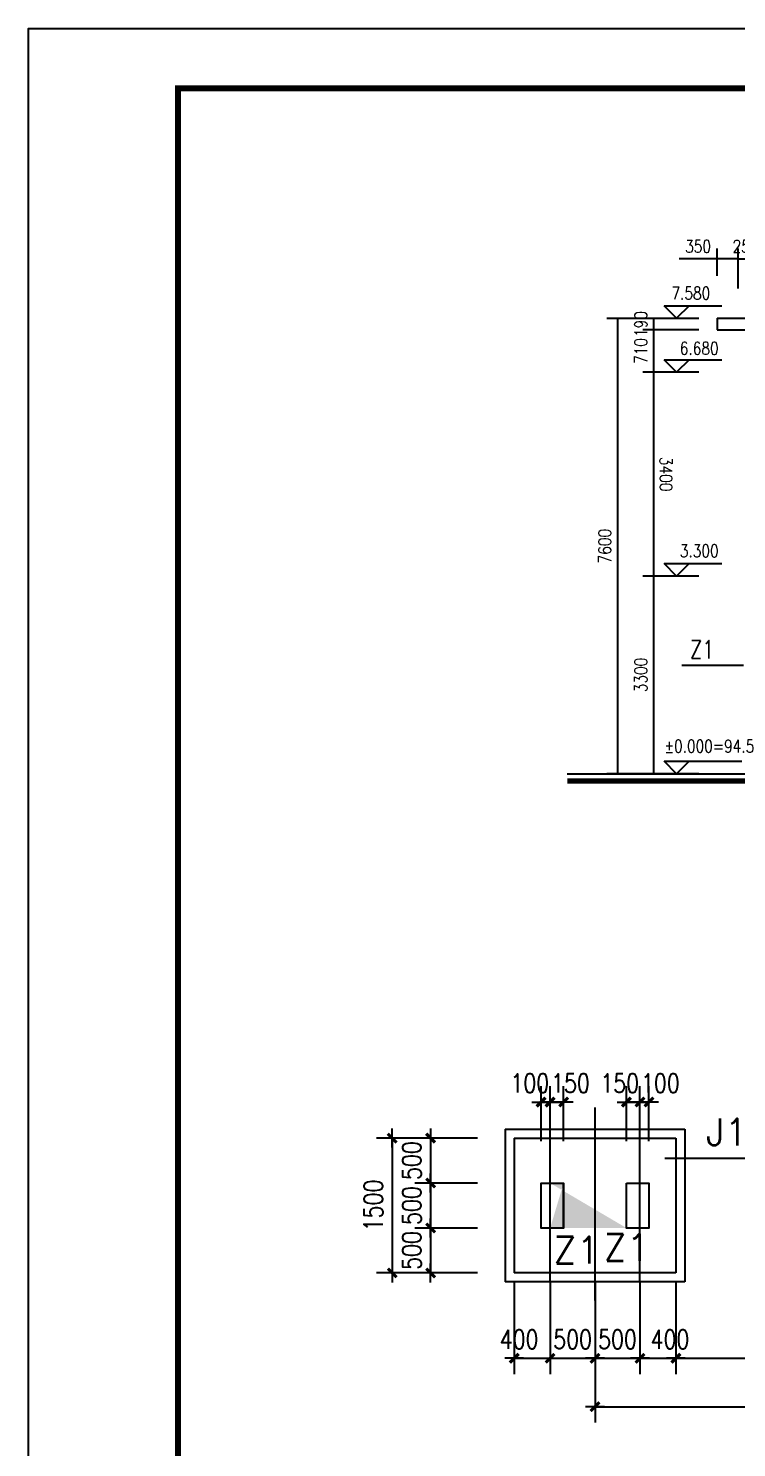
# Model space of a CAD drawing. Extents: x 0 to 180077, y 0 to 85122.
# Drawn here: x 60649 to 72476, y 18368 to 42045 of the extents above; entities that cross this region are included whole.
import ezdxf
from ezdxf.enums import TextEntityAlignment as Align

# ---------------------------------------------------------------- set-up
doc = ezdxf.new("R2010")
doc.units = 0
doc.header["$LTSCALE"] = 1000
doc.header["$MEASUREMENT"] = 0
for name, color, linetype in [('PUB_DIM', 3, 'Continuous'), ('PUB_TEXT', 7, 'Continuous'), ('PUB_TITLE', 4, 'Continuous'), ('文字', 3, 'Continuous'), ('柱子', 8, 'Continuous'), ('粗可见', 140, 'Continuous'), ('细可见', 14, 'Continuous')]:
    doc.layers.add(name, color=color, linetype=linetype)
doc.styles.add('DIM_FONT', font='SIMPLEX.shx', dxfattribs={"width": 0.8})
doc.styles.add('SIMP', font='TXT.shx', dxfattribs={"width": 0.8, "bigfont": 'HZTXT.shx'})
doc.styles.get("Standard").update_dxf_attribs({"font": 'txt.shx'})
doc.dimstyles.new('DIMN70', dxfattribs={"dimscale": 0.7, "dimtxt": 300, "dimasz": 1, "dimexe": 250, "dimexo": 300, "dimgap": 150, "dimtad": 1, "dimdec": 0, "dimzin": 0, "dimdsep": 46, "dimtxsty": 'DIM_FONT', "dimcen": 0.09, "dimclrt": 7, "dimadec": 0, "dimazin": 0, "dimtfac": 1, "dimtdec": 0, "dimtix": 1, "dimtmove": 2, "dimatfit": 3, "dimfxl": 1, "dimtolj": 1, "dimtzin": 0, "dimarcsym": 0})

# ---------------------------------------------------------------- blocks, each defined once
blk = doc.blocks.new('_DIMX')
blk.add_line((-150, 0), (150, 0))
blk.add_lwpolyline([(-70, -70, 50, 50, 0), (70, 70, 50, 50, 0)], format="xyseb")
blk = doc.blocks.new('*U117')
at = {"color": 0, "linetype": 'ByBlock'}
for p, q in [((102720282, 78499111), (102719587, 78499111)), ((102719762, 78499111), (102719762, 78499112)), ((102719762, 78499111), (102719762, 78498611)), ((102720282, 78498611), (102719587, 78498611)), ((102719762, 78498610), (102719762, 78498609))]:
    blk.add_line(p, q, dxfattribs=at)
at = {"color": 0, "linetype": 'ByBlock', "xscale": 0.7, "yscale": 0.7, "zscale": 0.7}
for p, rotation in [((102719762, 78499111), 270), ((102719762, 78498611), 90)]:
    blk.add_blockref('_DIMX', p, dxfattribs=dict(at, rotation=rotation))
at = {"color": 7, "linetype": 'ByBlock', "insert": (102719552, 78498861), "char_height": 210, "width": 0.000000001, "attachment_point": 5, "rotation": 90, "style": 'DIM_FONT'}
blk.add_mtext('\\A1;500', dxfattribs=at)
blk = doc.blocks.new('*U118')
at = {"color": 0, "linetype": 'ByBlock'}
for p, q in [((102720282, 78499611), (102719587, 78499611)), ((102719762, 78499611), (102719762, 78499612)), ((102719762, 78499611), (102719762, 78499111)), ((102720282, 78499111), (102719587, 78499111)), ((102719762, 78499110), (102719762, 78499109))]:
    blk.add_line(p, q, dxfattribs=at)
at = {"color": 0, "linetype": 'ByBlock', "xscale": 0.7, "yscale": 0.7, "zscale": 0.7}
for p, rotation in [((102719762, 78499611), 270), ((102719762, 78499111), 90)]:
    blk.add_blockref('_DIMX', p, dxfattribs=dict(at, rotation=rotation))
at = {"color": 7, "linetype": 'ByBlock', "insert": (102719552, 78499361), "char_height": 210, "width": 0.000000001, "attachment_point": 5, "rotation": 90, "style": 'DIM_FONT'}
blk.add_mtext('\\A1;500', dxfattribs=at)
blk = doc.blocks.new('*U119')
at = {"color": 0, "linetype": 'ByBlock'}
for p, q in [((102720282, 78500111), (102719587, 78500111)), ((102719762, 78500111), (102719762, 78500112)), ((102719762, 78500111), (102719762, 78499611)), ((102720282, 78499611), (102719587, 78499611)), ((102719762, 78499610), (102719762, 78499609))]:
    blk.add_line(p, q, dxfattribs=at)
at = {"color": 0, "linetype": 'ByBlock', "xscale": 0.7, "yscale": 0.7, "zscale": 0.7}
for p, rotation in [((102719762, 78500111), 270), ((102719762, 78499611), 90)]:
    blk.add_blockref('_DIMX', p, dxfattribs=dict(at, rotation=rotation))
at = {"color": 7, "linetype": 'ByBlock', "insert": (102719552, 78499861), "char_height": 210, "width": 0.000000001, "attachment_point": 5, "rotation": 90, "style": 'DIM_FONT'}
blk.add_mtext('\\A1;500', dxfattribs=at)
blk = doc.blocks.new('*U120')
at = {"color": 0, "linetype": 'ByBlock'}
for p, q in [((102719855, 78500111), (102719159, 78500111)), ((102719334, 78500110), (102719334, 78498611)), ((102719855, 78498611), (102719159, 78498611))]:
    blk.add_line(p, q, dxfattribs=at)
at = {"color": 0, "linetype": 'ByBlock', "xscale": 0.7, "yscale": 0.7, "zscale": 0.7}
for p, rotation in [((102719334, 78500111), 90), ((102719334, 78498611), 270)]:
    blk.add_blockref('_DIMX', p, dxfattribs=dict(at, rotation=rotation))
at = {"color": 7, "linetype": 'ByBlock', "insert": (102719124, 78499361), "char_height": 210, "width": 0.000000001, "attachment_point": 5, "rotation": 90, "style": 'DIM_FONT'}
blk.add_mtext('\\A1;1500', dxfattribs=at)
blk = doc.blocks.new('*U126')
at = {"color": 0, "linetype": 'ByBlock'}
for p, q in [((102722092, 78498525), (102722092, 78497487)), ((102722492, 78498525), (102722492, 78497487)), ((102722093, 78497662), (102722492, 78497662))]:
    blk.add_line(p, q, dxfattribs=at)
at = {"color": 0, "linetype": 'ByBlock', "xscale": 0.7, "yscale": 0.7, "zscale": 0.7, "rotation": 180}
blk.add_blockref('_DIMX', (102722092, 78497662), dxfattribs=at)
at = {"color": 0, "linetype": 'ByBlock', "xscale": 0.7, "yscale": 0.7, "zscale": 0.7}
blk.add_blockref('_DIMX', (102722492, 78497662), dxfattribs=at)
at = {"color": 7, "linetype": 'ByBlock', "insert": (102722426, 78497872), "char_height": 210, "width": 0.000000001, "attachment_point": 5, "style": 'DIM_FONT'}
blk.add_mtext('\\A1;400', dxfattribs=at)
blk = doc.blocks.new('*U128')
at = {"color": 0, "linetype": 'ByBlock'}
for p, q in [((102721092, 78498525), (102721092, 78497487)), ((102721592, 78498525), (102721592, 78497487)), ((102721092, 78497662), (102721091, 78497662)), ((102721092, 78497662), (102721592, 78497662)), ((102721593, 78497662), (102721594, 78497662))]:
    blk.add_line(p, q, dxfattribs=at)
at = {"color": 0, "linetype": 'ByBlock', "xscale": 0.7, "yscale": 0.7, "zscale": 0.7}
blk.add_blockref('_DIMX', (102721092, 78497662), dxfattribs=at)
at = {"color": 0, "linetype": 'ByBlock', "xscale": 0.7, "yscale": 0.7, "zscale": 0.7, "rotation": 180}
blk.add_blockref('_DIMX', (102721592, 78497662), dxfattribs=at)
at = {"color": 7, "linetype": 'ByBlock', "insert": (102721342, 78497872), "char_height": 210, "width": 0.000000001, "attachment_point": 5, "style": 'DIM_FONT'}
blk.add_mtext('\\A1;500', dxfattribs=at)
blk = doc.blocks.new('*U133')
at = {"color": 0, "linetype": 'ByBlock'}
for p, q in [((102720692, 78498525), (102720692, 78497487)), ((102721092, 78498525), (102721092, 78497487)), ((102720693, 78497662), (102721092, 78497662))]:
    blk.add_line(p, q, dxfattribs=at)
at = {"color": 0, "linetype": 'ByBlock', "xscale": 0.7, "yscale": 0.7, "zscale": 0.7, "rotation": 180}
blk.add_blockref('_DIMX', (102720692, 78497662), dxfattribs=at)
at = {"color": 0, "linetype": 'ByBlock', "xscale": 0.7, "yscale": 0.7, "zscale": 0.7}
blk.add_blockref('_DIMX', (102721092, 78497662), dxfattribs=at)
at = {"color": 7, "linetype": 'ByBlock', "insert": (102720747, 78497872), "char_height": 210, "width": 0.000000001, "attachment_point": 5, "style": 'DIM_FONT'}
blk.add_mtext('\\A1;400', dxfattribs=at)
blk = doc.blocks.new('*U134')
at = {"color": 0, "linetype": 'ByBlock'}
for p, q in [((102721592, 78498525), (102721592, 78497487)), ((102722092, 78498525), (102722092, 78497487)), ((102721592, 78497662), (102721591, 78497662)), ((102721592, 78497662), (102722092, 78497662)), ((102722093, 78497662), (102722094, 78497662))]:
    blk.add_line(p, q, dxfattribs=at)
at = {"color": 0, "linetype": 'ByBlock', "xscale": 0.7, "yscale": 0.7, "zscale": 0.7}
blk.add_blockref('_DIMX', (102721592, 78497662), dxfattribs=at)
at = {"color": 0, "linetype": 'ByBlock', "xscale": 0.7, "yscale": 0.7, "zscale": 0.7, "rotation": 180}
blk.add_blockref('_DIMX', (102722092, 78497662), dxfattribs=at)
at = {"color": 7, "linetype": 'ByBlock', "insert": (102721842, 78497872), "char_height": 210, "width": 0.000000001, "attachment_point": 5, "style": 'DIM_FONT'}
blk.add_mtext('\\A1;500', dxfattribs=at)
blk = doc.blocks.new('*U136')
at = {"color": 0, "linetype": 'ByBlock'}
for p, q in [((102721592, 78497648), (102721592, 78496610)), ((102726092, 78497648), (102726092, 78496610)), ((102721593, 78496785), (102726092, 78496785))]:
    blk.add_line(p, q, dxfattribs=at)
at = {"color": 0, "linetype": 'ByBlock', "xscale": 0.7, "yscale": 0.7, "zscale": 0.7, "rotation": 180}
blk.add_blockref('_DIMX', (102721592, 78496785), dxfattribs=at)
at = {"color": 0, "linetype": 'ByBlock', "xscale": 0.7, "yscale": 0.7, "zscale": 0.7}
blk.add_blockref('_DIMX', (102726092, 78496785), dxfattribs=at)
at = {"color": 7, "linetype": 'ByBlock', "insert": (102723842, 78496995), "char_height": 210, "width": 0.000000001, "attachment_point": 5, "style": 'DIM_FONT'}
blk.add_mtext('\\A1;4500', dxfattribs=at)
blk = doc.blocks.new('*U141')
at = {"color": 0, "linetype": 'ByBlock'}
for p, q in [((102722492, 78498525), (102722492, 78497487)), ((102725192, 78498525), (102725192, 78497487)), ((102722493, 78497662), (102725192, 78497662))]:
    blk.add_line(p, q, dxfattribs=at)
at = {"color": 0, "linetype": 'ByBlock', "xscale": 0.7, "yscale": 0.7, "zscale": 0.7, "rotation": 180}
blk.add_blockref('_DIMX', (102722492, 78497662), dxfattribs=at)
at = {"color": 0, "linetype": 'ByBlock', "xscale": 0.7, "yscale": 0.7, "zscale": 0.7}
blk.add_blockref('_DIMX', (102725192, 78497662), dxfattribs=at)
at = {"color": 7, "linetype": 'ByBlock', "insert": (102723842, 78497872), "char_height": 210, "width": 0.000000001, "attachment_point": 5, "style": 'DIM_FONT'}
blk.add_mtext('\\A1;2700', dxfattribs=at)
blk = doc.blocks.new('*U143')
at = {"color": 0, "linetype": 'ByBlock'}
for p, q in [((102721092, 78500356), (102721092, 78500967)), ((102721242, 78500356), (102721242, 78500967)), ((102721092, 78500792), (102721091, 78500792)), ((102721092, 78500792), (102721242, 78500792)), ((102721092, 78500792), (102721242, 78500792)), ((102721243, 78500792), (102721244, 78500792))]:
    blk.add_line(p, q, dxfattribs=at)
at = {"color": 0, "linetype": 'ByBlock', "xscale": 0.7, "yscale": 0.7, "zscale": 0.7}
blk.add_blockref('_DIMX', (102721092, 78500792), dxfattribs=at)
at = {"color": 0, "linetype": 'ByBlock', "xscale": 0.7, "yscale": 0.7, "zscale": 0.7, "rotation": 180}
blk.add_blockref('_DIMX', (102721242, 78500792), dxfattribs=at)
at = {"color": 7, "linetype": 'ByBlock', "insert": (102721319, 78501002), "char_height": 210, "width": 0.000000001, "attachment_point": 5, "style": 'DIM_FONT'}
blk.add_mtext('\\A1;150', dxfattribs=at)
blk = doc.blocks.new('*U150')
at = {"color": 0, "linetype": 'ByBlock'}
for p, q in [((102720992, 78500356), (102720992, 78500967)), ((102721092, 78500356), (102721092, 78500967)), ((102720992, 78500792), (102720991, 78500792)), ((102720992, 78500792), (102721092, 78500792)), ((102720992, 78500792), (102721092, 78500792)), ((102721093, 78500792), (102721094, 78500792))]:
    blk.add_line(p, q, dxfattribs=at)
at = {"color": 0, "linetype": 'ByBlock', "xscale": 0.7, "yscale": 0.7, "zscale": 0.7}
blk.add_blockref('_DIMX', (102720992, 78500792), dxfattribs=at)
at = {"color": 0, "linetype": 'ByBlock', "xscale": 0.7, "yscale": 0.7, "zscale": 0.7, "rotation": 180}
blk.add_blockref('_DIMX', (102721092, 78500792), dxfattribs=at)
at = {"color": 7, "linetype": 'ByBlock', "insert": (102720866, 78501002), "char_height": 210, "width": 0.000000001, "attachment_point": 5, "style": 'DIM_FONT'}
blk.add_mtext('\\A1;100', dxfattribs=at)
blk = doc.blocks.new('*U151')
at = {"color": 0, "linetype": 'ByBlock'}
for p, q in [((102721942, 78500076), (102721942, 78500687)), ((102722092, 78500076), (102722092, 78500687)), ((102721942, 78500512), (102721941, 78500512)), ((102722092, 78500512), (102721942, 78500512)), ((102722092, 78500512), (102721942, 78500512)), ((102722093, 78500512), (102722094, 78500512))]:
    blk.add_line(p, q, dxfattribs=at)
at = {"color": 0, "linetype": 'ByBlock', "xscale": 0.7, "yscale": 0.7, "zscale": 0.7}
blk.add_blockref('_DIMX', (102721942, 78500512), dxfattribs=at)
at = {"color": 0, "linetype": 'ByBlock', "xscale": 0.7, "yscale": 0.7, "zscale": 0.7, "rotation": 180}
blk.add_blockref('_DIMX', (102722092, 78500512), dxfattribs=at)
at = {"color": 7, "linetype": 'ByBlock', "insert": (102721866, 78500722), "char_height": 210, "width": 0.000000001, "attachment_point": 5, "style": 'DIM_FONT'}
blk.add_mtext('\\A1;150', dxfattribs=at)
blk = doc.blocks.new('*U153')
at = {"color": 0, "linetype": 'ByBlock'}
for p, q in [((102722092, 78500076), (102722092, 78500687)), ((102722192, 78500076), (102722192, 78500687)), ((102722092, 78500512), (102722091, 78500512)), ((102722192, 78500512), (102722092, 78500512)), ((102722192, 78500512), (102722092, 78500512)), ((102722193, 78500512), (102722194, 78500512))]:
    blk.add_line(p, q, dxfattribs=at)
at = {"color": 0, "linetype": 'ByBlock', "xscale": 0.7, "yscale": 0.7, "zscale": 0.7}
blk.add_blockref('_DIMX', (102722092, 78500512), dxfattribs=at)
at = {"color": 0, "linetype": 'ByBlock', "xscale": 0.7, "yscale": 0.7, "zscale": 0.7, "rotation": 180}
blk.add_blockref('_DIMX', (102722192, 78500512), dxfattribs=at)
at = {"color": 7, "linetype": 'ByBlock', "insert": (102722319, 78500722), "char_height": 210, "width": 0.000000001, "attachment_point": 5, "style": 'DIM_FONT'}
blk.add_mtext('\\A1;100', dxfattribs=at)
blk = doc.blocks.new('*U210')
at = {"color": 0, "lineweight": -2}
for p, q in [((72149, 37917), (72149, 38374)), ((72499, 37917), (72499, 38374)), ((72149, 38199), (71516, 38199)), ((72149, 38199), (71516, 38199)), ((72498, 38199), (72149, 38199)), ((72498, 38199), (72149, 38199))]:
    blk.add_line(p, q, dxfattribs=at)
at = {"color": 0}
for points in [[(72149, 38199), (72148, 38200), (72148, 38199)], [(72499, 38199), (72499, 38200), (72499, 38199)]]:
    blk.add_solid(points, dxfattribs=at)
at = {"color": 7, "insert": (71832, 38409), "char_height": 210, "width": 0.000000001, "attachment_point": 5, "style": 'DIM_FONT'}
blk.add_mtext('\\A1;350', dxfattribs=at)
blk = doc.blocks.new('*U219')
at = {"color": 0, "lineweight": -2}
for p, q in [((72499, 37707), (72499, 38374)), ((72749, 37707), (72749, 38374)), ((72498, 38199), (72497, 38199)), ((72498, 38199), (72497, 38199)), ((72499, 38199), (72749, 38199)), ((72749, 38199), (72750, 38199)), ((72749, 38199), (72750, 38199))]:
    blk.add_line(p, q, dxfattribs=at)
at = {"color": 0}
for points in [[(72499, 38199), (72498, 38199), (72498, 38200)], [(72749, 38199), (72749, 38199), (72749, 38200)]]:
    blk.add_solid(points, dxfattribs=at)
at = {"color": 7, "insert": (72624, 38409), "char_height": 210, "width": 0.000000001, "attachment_point": 5, "style": 'DIM_FONT'}
blk.add_mtext('\\A1;250', dxfattribs=at)
blk = doc.blocks.new('*U245')
at = {"color": 0, "lineweight": -2}
for p, q in [((71842, 37018), (70912, 37018)), ((71087, 37017), (71087, 36309)), ((71087, 37017), (71087, 36309)), ((71842, 36308), (70912, 36308))]:
    blk.add_line(p, q, dxfattribs=at)
at = {"color": 0}
for points in [[(71087, 37018), (71087, 37017), (71087, 37017)], [(71087, 36308), (71087, 36309), (71087, 36309)]]:
    blk.add_solid(points, dxfattribs=at)
at = {"color": 7, "insert": (70877, 36663), "char_height": 210, "width": 0.000000001, "attachment_point": 5, "rotation": 90, "style": 'DIM_FONT'}
blk.add_mtext('\\A1;710', dxfattribs=at)
blk = doc.blocks.new('*U247')
at = {"color": 0, "lineweight": -2}
for p, q in [((71842, 37208), (70912, 37208)), ((71087, 37209), (71087, 37210)), ((71087, 37209), (71087, 37210)), ((71087, 37208), (71087, 37018)), ((71842, 37018), (70912, 37018)), ((71087, 37017), (71087, 37017)), ((71087, 37017), (71087, 37017))]:
    blk.add_line(p, q, dxfattribs=at)
at = {"color": 0}
for points in [[(71087, 37208), (71087, 37209), (71087, 37209)], [(71087, 37018), (71087, 37017), (71087, 37017)]]:
    blk.add_solid(points, dxfattribs=at)
at = {"color": 7, "insert": (70877, 37113), "char_height": 210, "width": 0.000000001, "attachment_point": 5, "rotation": 90, "style": 'DIM_FONT'}
blk.add_mtext('\\A1;190', dxfattribs=at)
blk = doc.blocks.new('*U248')
at = {"color": 0, "lineweight": -2}
for p, q in [((71842, 32908), (70912, 32908)), ((71087, 32907), (71087, 29609)), ((71087, 32907), (71087, 29609)), ((71842, 29608), (70912, 29608))]:
    blk.add_line(p, q, dxfattribs=at)
at = {"color": 0}
for points in [[(71087, 32908), (71087, 32907), (71087, 32907)], [(71087, 29608), (71087, 29609), (71087, 29609)]]:
    blk.add_solid(points, dxfattribs=at)
at = {"color": 7, "insert": (70877, 31258), "char_height": 210, "width": 0.000000001, "attachment_point": 5, "rotation": 90, "style": 'DIM_FONT'}
blk.add_mtext('\\A1;3300', dxfattribs=at)
blk = doc.blocks.new('*U249')
at = {"color": 0, "lineweight": -2}
for p, q in [((71842, 36308), (70912, 36308)), ((71087, 36307), (71087, 32909)), ((71087, 36307), (71087, 32909)), ((71842, 32908), (70912, 32908))]:
    blk.add_line(p, q, dxfattribs=at)
at = {"color": 0}
for points in [[(71087, 36308), (71087, 36307), (71087, 36307)], [(71087, 32908), (71087, 32909), (71087, 32909)]]:
    blk.add_solid(points, dxfattribs=at)
at = {"color": 7, "insert": (71297, 34608), "char_height": 210, "width": 0.000000001, "attachment_point": 5, "rotation": 270, "style": 'DIM_FONT'}
blk.add_mtext('\\A1;3400', dxfattribs=at)
blk = doc.blocks.new('*U250')
at = {"color": 0, "lineweight": -2}
for p, q in [((71029, 37208), (70309, 37208)), ((70484, 37207), (70484, 29609)), ((70484, 37207), (70484, 29609)), ((71029, 29608), (70309, 29608))]:
    blk.add_line(p, q, dxfattribs=at)
at = {"color": 0}
for points in [[(70484, 37208), (70484, 37207), (70484, 37207)], [(70484, 29608), (70484, 29609), (70484, 29609)]]:
    blk.add_solid(points, dxfattribs=at)
at = {"color": 7, "insert": (70274, 33408), "char_height": 210, "width": 0.000000001, "attachment_point": 5, "rotation": 90, "style": 'DIM_FONT'}
blk.add_mtext('\\A1;7600', dxfattribs=at)
blk = doc.blocks.new('A$C50540425')
at = {"layer": '柱子'}
h = blk.add_hatch(color=256, dxfattribs=at)
h.paths.add_polyline_path([(1973.9, 2662.1), (2223.9, 2662.1), (2223.9, 2162.1), (1973.9, 2162.1)], flags=16)
h.paths.add_polyline_path([(2923.9, 2662.1), (3173.9, 2662.1), (3173.9, 2162.1), (2923.9, 2162.1)], flags=16)
edge = h.paths.add_edge_path()
edge.add_line((2223.9, 2162.1), (2223.9, 2662.1))
edge.add_line((2073.9, 2162.1), (1973.9, 2162.1))
edge.add_line((1973.9, 2162.1), (1973.9, 2662.1))
edge.add_line((1973.9, 2662.1), (2073.9, 2662.1))
edge.add_line((2923.9, 2162.1), (2923.9, 2662.1))
edge.add_line((3073.9, 2662.1), (3173.9, 2662.1))
edge.add_line((3173.9, 2662.1), (3173.9, 2162.1))
edge.add_line((3173.9, 2162.1), (3073.9, 2162.1))
at = {"layer": 'PUB_DIM'}
blk.add_line((3349.5, 2938.7), (4481.5, 2938.7), dxfattribs=at)
at = {"layer": '粗可见'}
for p, q in [((1573.9, 3262.1), (1573.9, 1562.1)), ((1573.9, 3262.1), (3573.9, 3262.1)), ((1673.9, 3162.1), (1673.9, 1662.1)), ((1673.9, 3162.1), (3473.9, 3162.1)), ((3473.9, 3162.1), (3473.9, 1662.1)), ((3573.9, 3262.1), (3573.9, 1562.1)), ((2223.9, 2162.1), (2223.9, 2662.1)), ((2923.9, 2162.1), (2923.9, 2662.1)), ((3473.9, 1662.1), (1673.9, 1662.1)), ((3573.9, 1562.1), (1573.9, 1562.1))]:
    blk.add_line(p, q, dxfattribs=at)
for points in [[(2073.9, 2162.1), (1973.9, 2162.1), (1973.9, 2662.1), (2073.9, 2662.1)], [(3073.9, 2662.1), (3173.9, 2662.1), (3173.9, 2162.1), (3073.9, 2162.1)]]:
    blk.add_lwpolyline(points, dxfattribs=at)
for points in [[(1973.9, 2662.1), (2223.9, 2662.1), (2223.9, 2162.1), (1973.9, 2162.1)], [(2923.9, 2662.1), (3173.9, 2662.1), (3173.9, 2162.1), (2923.9, 2162.1)]]:
    blk.add_lwpolyline(points, close=True, dxfattribs=at)
at = {"layer": '细可见'}
for p, q in [((2073.9, 1576.3), (2073.9, 3497.8)), ((2573.9, 1356.8), (2573.9, 3504.1)), ((3073.9, 1576.3), (3073.9, 3507.6))]:
    blk.add_line(p, q, dxfattribs=at)
at = {"layer": '文字'}
for s, p in [('J1', (3809.6, 3079.4)), ('Z1', (2110.6, 1767.6)), ('Z1', (2669.2, 1797.4))]:
    blk.add_text(s, height=300, dxfattribs=at).set_placement(p)
at = {"layer": 'PUB_DIM'}
for base, p1, p2, picture, middle, set_off in [((2073.9, 3563.6), (1973.9, 2917.2), (2073.9, 2917.2), '*U150', (1846.9, 3773.6), (-102719018.6, -78497228.4)), ((2223.9, 3563.6), (2073.9, 2917.2), (2223.9, 2917.2), '*U143', (2300.5, 3773.6), (-102719018.6, -78497228.4)), ((2923.9, 3563.6), (3073.9, 2917.2), (2923.9, 2917.2), '*U151', (2847.2, 3773.6), (-102719018.6, -78496948.6)), ((3073.9, 3563.6), (3173.9, 2917.2), (3073.9, 2917.2), '*U153', (3300.8, 3773.6), (-102719018.6, -78496948.6))]:
    dim = blk.add_linear_dim(base=base, p1=p1, p2=p2, dimstyle='DIMN70', dxfattribs=at)
    dim.commit()
    dim.dimension.update_dxf_attribs({"geometry": picture, "text_midpoint": middle, "dimtype": 160, "insert": set_off})
for p1, p2, distance, picture, middle, set_off in [((1045.9, 3162.1), (1045.9, 1662.1), -730.9, '*U120', (105, 2412.1), (-102719018.6, -78496948.6)), ((1473.9, 3162.1), (1473.9, 2662.1), -730.9, '*U119', (532.9, 2912.1), (-102719018.6, -78496948.6)), ((1473.9, 2662.1), (1473.9, 2162.1), -730.9, '*U118', (532.9, 2412.1), (-102719018.6, -78496948.6)), ((1473.9, 2162.1), (1473.9, 1662.1), -730.9, '*U117', (532.9, 1912.1), (-102719018.6, -78496948.6)), ((2073.9, 1786.3), (2573.9, 1786.3), -1073.3, '*U128', (2323.9, 923), (-102719018.6, -78496948.6)), ((2573.9, 1786.3), (3073.9, 1786.3), -1073.3, '*U134', (2823.9, 923), (-102719018.6, -78496948.6)), ((3473.9, 1786.3), (6173.9, 1786.3), -1073.3, '*U141', (4823.9, 923), (-102719018.6, -78496948.6)), ((2573.9, 1248.3), (7073.9, 1248.3), -1073.3, '*U136', (4823.9, 385), (-102719018.6, -78496609.8))]:
    dim = blk.add_aligned_dim(p1=p1, p2=p2, distance=distance, dimstyle='DIMN70', dxfattribs=at)
    dim.commit()
    dim.dimension.update_dxf_attribs({"geometry": picture, "text_midpoint": middle, "insert": set_off})
for base, p1, p2, picture, middle in [((2073.9, 713), (1673.9, 1786.3), (2073.9, 1786.3), '*U133', (1728.7, 923)), ((3473.9, 713), (3073.9, 1786.3), (3473.9, 1786.3), '*U126', (3407.8, 923))]:
    dim = blk.add_linear_dim(base=base, p1=p1, p2=p2, angle=0, dimstyle='DIMN70', dxfattribs=at)
    dim.commit()
    dim.dimension.update_dxf_attribs({"geometry": picture, "text_midpoint": middle, "dimtype": 161, "insert": (-102719018.6, -78496948.6)})

msp = doc.modelspace()

# ---------------------------------------------------------------- linework, layer by layer
at = {"layer": 'PUB_DIM'}
for p, q in [((71263.4, 37418.1), (71683.4, 37418.1)), ((71473.4, 37208.1), (71263.4, 37418.1)), ((71473.4, 37418.1), (72229.4, 37418.1)), ((71683.4, 37418.1), (71473.4, 37208.1)), ((71263.4, 36517.6), (71683.4, 36517.6)), ((71473.4, 36308.1), (71263.4, 36517.6)), ((71473.4, 36517.6), (72229.4, 36517.6)), ((71683.4, 36517.6), (71473.4, 36308.1)), ((71263.4, 33118.1), (71683.4, 33118.1)), ((71473.4, 32908.1), (71263.4, 33118.1)), ((71473.4, 33118.1), (72229.4, 33118.1)), ((71683.4, 33118.1), (71473.4, 32908.1)), ((71263.4, 29818.1), (71683.4, 29818.1)), ((71473.4, 29608.1), (71263.4, 29818.1)), ((71683.4, 29818.1), (71473.4, 29608.1)), ((71683.4, 29818.1), (72563.4, 29818.1))]:
    msp.add_line(p, q, dxfattribs=at)
at = {"layer": 'PUB_TITLE'}
msp.add_lwpolyline([(60648.7, 45.2), (60648.7, 42045.2), (120048.7, 42045.2), (120048.7, 45.2)], close=True, dxfattribs=at)
msp.add_lwpolyline([(63148.7, 1045.2, 100, 100, 0), (119048.7, 1045.2, 100, 100, 0), (119048.7, 41045.2, 100, 100, 0), (63148.7, 41045.2, 100, 100, 0)], format="xyseb", close=True, dxfattribs=at)
at = {"layer": '文字'}
msp.add_line((71560.6, 31419.5), (72589.3, 31419.5), dxfattribs=at)
at = {"layer": '柱子', "color": 4}
msp.add_lwpolyline([(69647.1, 29488.1, 90, 90, 0), (91245.9, 29488.1, 90, 90, 0)], format="xyseb", dxfattribs=at)
at = {"layer": '粗可见', "color": 140}
for p, q in [((72148.7, 37208.1), (80598.7, 37208.1)), ((72148.7, 37208.1), (72148.7, 37018.1)), ((72148.7, 37018.1), (80598.7, 37018.1)), ((69647.1, 29608.1), (91245.9, 29608.1))]:
    msp.add_line(p, q, dxfattribs=at)

# ---------------------------------------------------------------- block references
at = {"layer": 'PUB_TEXT', "xscale": 1.5, "yscale": 1.5, "zscale": 1.5}
msp.add_blockref('A$C50540425', (66251.2, 18788.3), dxfattribs=at)

# ---------------------------------------------------------------- texts
at = {"layer": 'PUB_DIM', "style": 'DIM_FONT', "width": 0.8}
for s, p in [('7.580', (71711.4, 37628.1)), ('6.680', (71851.4, 36707.6)), ('3.300', (71851.4, 33328.1))]:
    msp.add_text(s, height=210, dxfattribs=at).set_placement(p, align=Align.MIDDLE)
msp.add_text('%%p0.000=94.5', height=210, dxfattribs=at).set_placement((72770.3, 29965.1), align=Align.RIGHT)
at = {"layer": '文字', "style": 'SIMP', "width": 0.8}
msp.add_text('Z1', height=300, dxfattribs=at).set_placement((71695.6, 31535.8))

# ---------------------------------------------------------------- dimensions: what is measured, and where the dimension line sits
at = {"layer": 'PUB_DIM'}
dim = msp.add_linear_dim(base=(72148.7, 38199.5), p1=(72498.7, 37707.5), p2=(72148.7, 37707.5), angle=180, dimstyle='DIMN70', dxfattribs=at)
dim.commit()
dim.dimension.update_dxf_attribs({"geometry": '*U210', "text_midpoint": (72096.9, 38409.5), "dimtype": 161})
for p1, p2, distance, picture, middle in [((72498.7, 37497.5), (72748.7, 37497.5), 702, '*U219', (72623.7, 38409.5)), ((71238.6, 37208.1), (71238.6, 29608.1), -754.2, '*U250', (70274.3, 33408.1)), ((72052.1, 37208.1), (72052.1, 37018.1), -964.7, '*U247', (70877.3, 37113.1)), ((72052.1, 37018.1), (72052.1, 36308.1), -964.7, '*U245', (70877.3, 36663.1)), ((72052.1, 36308.1), (72052.1, 32908.1), -964.7, '*U249', (70877.3, 34608.1)), ((72052.1, 32908.1), (72052.1, 29608.1), -964.7, '*U248', (70877.3, 31258.1))]:
    dim = msp.add_aligned_dim(p1=p1, p2=p2, distance=distance, dimstyle='DIMN70', dxfattribs=at)
    dim.commit()
    dim.dimension.update_dxf_attribs({"geometry": picture, "text_midpoint": middle})

doc.saveas('drawing.dxf')
